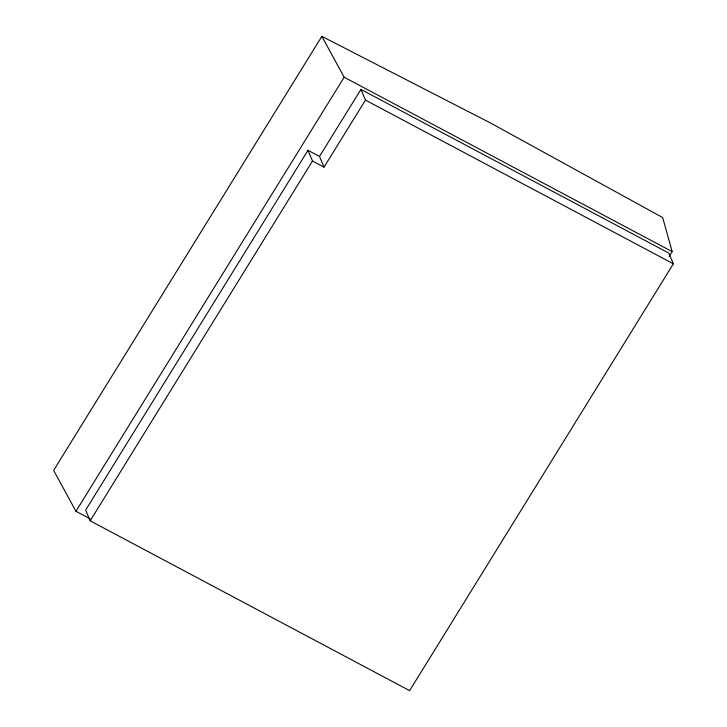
<?xml version="1.0" encoding="UTF-8"?>
<svg xmlns="http://www.w3.org/2000/svg" width="727" height="727" viewBox="0 0 727 727"><rect width="100%" height="100%" fill="white"/><g stroke="black" fill="none" stroke-linecap="round" stroke-linejoin="round"><path stroke-width="1.09" d="M669.176 256.431L672.157 251.615L662.679 217.564L490.598 123.045L321.852 36.35L53.634 470.405L75.953 511.281L89.957 518.724M75.953 511.281L344.171 77.226L321.852 36.35M319.507 156.441L307.975 150.316L85.641 510.127L90.175 520.814L409.61 690.65L673.366 263.801L668.831 253.114L360.928 89.412L319.507 156.441L324.042 167.128L365.472 100.099L360.928 89.412M90.175 520.814L312.519 161.003L307.975 150.316M344.171 77.226L672.157 251.615M365.472 100.099L673.366 263.801M312.519 161.003L324.042 167.128"/></g></svg>
